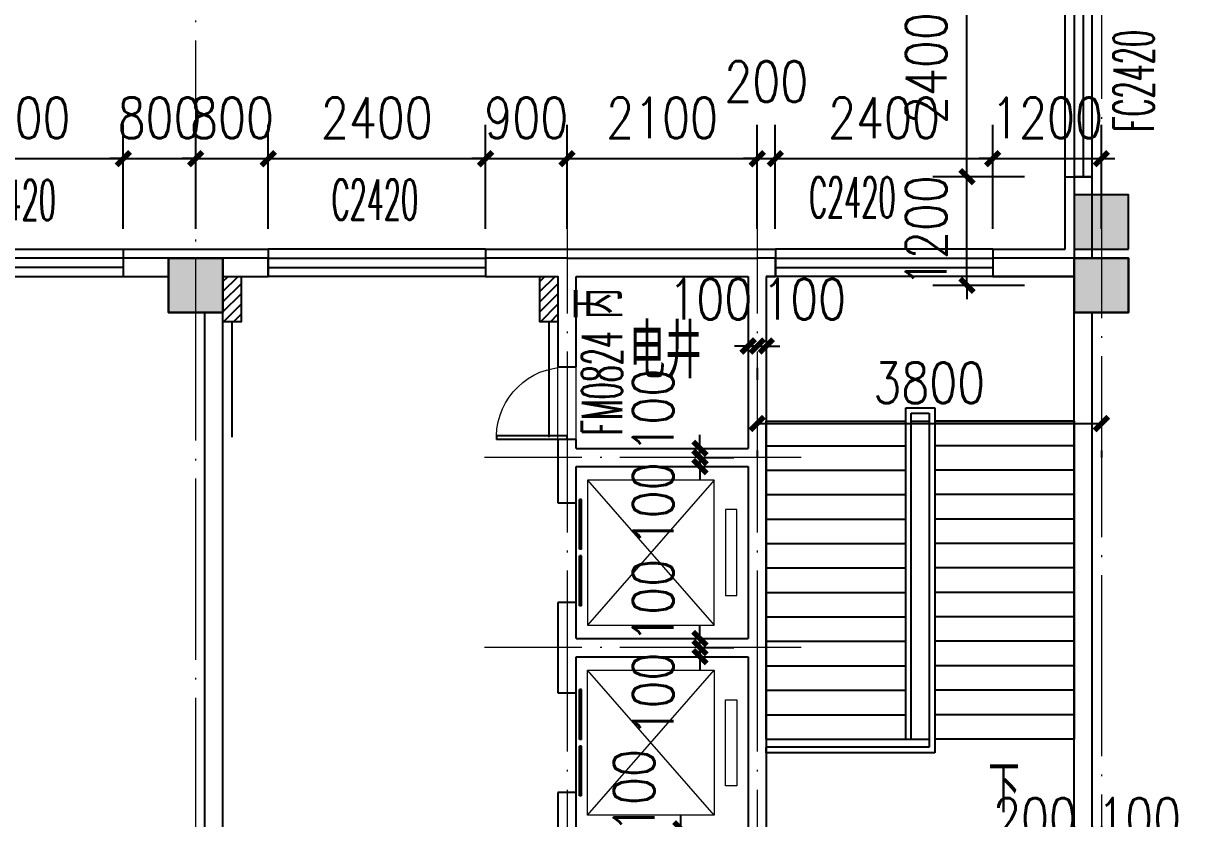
# Model space of a CAD drawing. Extents: x 1417642 to 3570900, y 124798 to 1191112.
# Drawn here: x 1499503 to 1512573, y 153548 to 162324 of the extents above; entities that cross this region are included whole.
import ezdxf

# ---------------------------------------------------------------- set-up
doc = ezdxf.new("R2010")
doc.units = 0
doc.header["$LTSCALE"] = 1000
doc.header["$MEASUREMENT"] = 0
doc.linetypes.add('DOTE', pattern=[2.42, 2, -0.2, 0.02, -0.2])
doc.layers.get('0').update_dxf_attribs({"linetype": 'CONTINUOUS'})
doc.layers.get('Defpoints').update_dxf_attribs({"linetype": 'CONTINUOUS'})
for name, color, linetype in [('colu', 2, 'CONTINUOUS'), ('COLUMN', 9, 'CONTINUOUS'), ('DIM_SYMB', 3, 'CONTINUOUS'), ('DOTE', 1, 'DOTE'), ('PUB_DIM', 3, 'CONTINUOUS'), ('PUB_HATCH', 8, 'CONTINUOUS'), ('PUB_TEXT', 40, 'CONTINUOUS'), ('STAIR', 2, 'CONTINUOUS'), ('SURFACE', 6, 'CONTINUOUS'), ('tiaozheng', 20, 'CONTINUOUS'), ('WALL', 4, 'CONTINUOUS'), ('WINDOW', 2, 'CONTINUOUS'), ('WINDOW_TEXT', 7, 'CONTINUOUS'), ('柱填充', 8, 'CONTINUOUS'), ('柱填充 @ 1', 8, 'CONTINUOUS')]:
    doc.layers.add(name, color=color, linetype=linetype)
doc.styles.add('_TCH_DIM', font='ROMANS', dxfattribs={"width": 0.7, "bigfont": 'Z'})
doc.styles.add('_TCH_WINDOW', font='ROMANS.shx', dxfattribs={"width": 0.7, "height": 400, "bigfont": 'Z.shx'})
doc.styles.add('DIM_FONT', font='SIMPLEX.shx', dxfattribs={"width": 0.8})
doc.styles.add('Z', font='ROMANS', dxfattribs={"width": 0.7, "bigfont": 'Z'})
doc.dimstyles.new('DIMN150', dxfattribs={"dimscale": 1.5, "dimtxt": 300, "dimasz": 100, "dimexe": 250, "dimexo": 300, "dimgap": 150, "dimtad": 1, "dimdec": 0, "dimzin": 0, "dimdsep": 46, "dimtxsty": 'DIM_FONT', "dimblk": 'ARCHTICK', "dimcen": 0.09, "dimdle": 1.5, "dimclrt": 7, "dimazin": 2, "dimtfac": 1, "dimtdec": 0, "dimtix": 1, "dimtmove": 2, "dimatfit": 3, "dimldrblk": 'ARCHTICK', "dimfxl": 1, "dimtolj": 1, "dimtzin": 0, "dimarcsym": 0})

# ---------------------------------------------------------------- blocks, each defined once
blk = doc.blocks.new('5873')
at = {"layer": '柱填充 @ 1', "ltscale": 1000}
for points in [[(1565228, 714085), (1565828, 714085), (1565828, 713485), (1565228, 713485)], [(1575228, 714085), (1575828, 714085), (1575828, 713485), (1575228, 713485)]]:
    blk.add_hatch(color=256, dxfattribs=at).paths.add_polyline_path(points)
at = {"layer": 'colu', "ltscale": 1000}
for points in [[(1565228, 714085), (1565828, 714085), (1565828, 713485), (1565228, 713485)], [(1575228, 714085), (1575828, 714085), (1575828, 713485), (1575228, 713485)]]:
    blk.add_lwpolyline(points, close=True, dxfattribs=at)
blk = doc.blocks.new('i89')
at = {"layer": '柱填充'}
h = blk.add_hatch(color=256, dxfattribs=at)
h.paths.add_polyline_path([(1555333, 501498), (1555333, 502098), (1554733, 502098), (1554733, 501498)])
h.paths.add_polyline_path([(1525733, 501498), (1525733, 502098), (1525133, 502098), (1525133, 501498)])
h.paths.add_polyline_path([(1517733, 501498), (1517733, 502098), (1517133, 502098), (1517133, 501498)])
h.paths.add_polyline_path([(1509733, 501498), (1509733, 502098), (1509133, 502098), (1509133, 501498)])
h.paths.add_polyline_path([(1501733, 501498), (1501733, 502098), (1501133, 502098), (1501133, 501498)])
h.paths.add_polyline_path([(1498133, 501498), (1498133, 502098), (1497533, 502098), (1497533, 501498)])
h.paths.add_polyline_path([(1498133, 529448), (1498133, 530148), (1497433, 530148), (1497433, 529448)])
h.paths.add_polyline_path([(1498133, 537448), (1498133, 538148), (1497433, 538148), (1497433, 537448)])
h.paths.add_polyline_path([(1541783, 545398), (1541783, 546098), (1541083, 546098), (1541083, 545398)])
h.paths.add_polyline_path([(1565333, 559098), (1565333, 559698), (1564733, 559698), (1564733, 559098)])
h.paths.add_polyline_path([(1565383, 549098), (1565383, 549798), (1564683, 549798), (1564683, 549098)])
h.paths.add_polyline_path([(1565333, 545498), (1565333, 546098), (1564733, 546098), (1564733, 545498)])
h.paths.add_polyline_path([(1565383, 538098), (1564683, 538098), (1564683, 537498), (1565383, 537498)])
h.paths.add_polyline_path([(1565333, 529498), (1565333, 530098), (1564733, 530098), (1564733, 529498)])
h.paths.add_polyline_path([(1565333, 519498), (1565333, 520098), (1564733, 520098), (1564733, 519498)])
h.paths.add_polyline_path([(1565333, 511498), (1565333, 512098), (1564733, 512098), (1564733, 511498)])
h.paths.add_polyline_path([(1565333, 501498), (1565333, 502098), (1564733, 502098), (1564733, 501498)])
h.paths.add_polyline_path([(1555333, 559098), (1555333, 559698), (1554733, 559698), (1554733, 559098)])
h.paths.add_polyline_path([(1555333, 549098), (1555333, 549698), (1554733, 549698), (1554733, 549098)])
h.paths.add_polyline_path([(1555333, 545498), (1555333, 546098), (1554733, 546098), (1554733, 545498)])
h.paths.add_polyline_path([(1555333, 537498), (1555333, 538098), (1554733, 538098), (1554733, 537498)])
h.paths.add_polyline_path([(1555433, 529448), (1555433, 530148), (1554733, 530148), (1554733, 529448)])
h.paths.add_polyline_path([(1555433, 519448), (1555433, 520148), (1554733, 520148), (1554733, 519448)])
h.paths.add_polyline_path([(1555433, 511498), (1555433, 512198), (1554733, 512198), (1554733, 511498)])
h.paths.add_polyline_path([(1551733, 557298), (1551733, 557898), (1551133, 557898), (1551133, 557298)])
h.paths.add_polyline_path([(1551783, 549098), (1551783, 549798), (1551083, 549798), (1551083, 549098)])
h.paths.add_polyline_path([(1551733, 545498), (1551733, 546098), (1551133, 546098), (1551133, 545498)])
h.paths.add_polyline_path([(1551733, 537498), (1551733, 538098), (1551133, 538098), (1551133, 537498)])
h.paths.add_polyline_path([(1551733, 529498), (1551733, 530098), (1551133, 530098), (1551133, 529498)])
h.paths.add_polyline_path([(1551733, 519498), (1551733, 520098), (1551133, 520098), (1551133, 519498)])
h.paths.add_polyline_path([(1551783, 511498), (1551783, 512198), (1551083, 512198), (1551083, 511498)])
h.paths.add_polyline_path([(1551733, 501498), (1551733, 502098), (1551133, 502098), (1551133, 501498)])
h.paths.add_polyline_path([(1541733, 559098), (1541733, 559698), (1541133, 559698), (1541133, 559098)])
h.paths.add_polyline_path([(1541733, 557298), (1541733, 557898), (1541133, 557898), (1541133, 557298)])
h.paths.add_polyline_path([(1541783, 549098), (1541783, 549798), (1541083, 549798), (1541083, 549098)])
h.paths.add_polyline_path([(1541733, 537498), (1541733, 538298), (1541133, 538298), (1541133, 537498)])
h.paths.add_polyline_path([(1541733, 519298), (1541733, 520098), (1541133, 520098), (1541133, 519298)])
h.paths.add_polyline_path([(1541833, 511498), (1541833, 512298), (1541033, 512298), (1541033, 511498)])
h.paths.add_polyline_path([(1541733, 501498), (1541733, 502098), (1541133, 502098), (1541133, 501498)])
h.paths.add_polyline_path([(1533733, 559098), (1533733, 559698), (1533133, 559698), (1533133, 559098)])
h.paths.add_polyline_path([(1533783, 549098), (1533783, 549798), (1533083, 549798), (1533083, 549098)])
h.paths.add_polyline_path([(1533733, 545498), (1533733, 546098), (1533133, 546098), (1533133, 545498)])
h.paths.add_polyline_path([(1533733, 537498), (1533733, 538298), (1533133, 538298), (1533133, 537498)])
h.paths.add_polyline_path([(1533733, 519298), (1533733, 520098), (1533133, 520098), (1533133, 519298)])
h.paths.add_polyline_path([(1533833, 511498), (1533833, 512298), (1533033, 512298), (1533033, 511498)])
h.paths.add_polyline_path([(1533733, 501498), (1533733, 502098), (1533133, 502098), (1533133, 501498)])
h.paths.add_polyline_path([(1525733, 559098), (1525733, 559698), (1525133, 559698), (1525133, 559098)])
h.paths.add_polyline_path([(1525783, 549098), (1525783, 549798), (1525083, 549798), (1525083, 549098)])
h.paths.add_polyline_path([(1525733, 545498), (1525733, 546098), (1525133, 546098), (1525133, 545498)])
h.paths.add_polyline_path([(1525733, 537498), (1525733, 538298), (1525133, 538298), (1525133, 537498)])
h.paths.add_polyline_path([(1525733, 519298), (1525733, 520098), (1525133, 520098), (1525133, 519298)])
h.paths.add_polyline_path([(1525833, 511498), (1525833, 512298), (1525033, 512298), (1525033, 511498)])
h.paths.add_polyline_path([(1517733, 559098), (1517733, 559698), (1517133, 559698), (1517133, 559098)])
h.paths.add_polyline_path([(1517783, 549098), (1517783, 549798), (1517083, 549798), (1517083, 549098)])
h.paths.add_polyline_path([(1517733, 545498), (1517733, 546098), (1517133, 546098), (1517133, 545498)])
h.paths.add_polyline_path([(1517733, 537498), (1517733, 538298), (1517133, 538298), (1517133, 537498)])
h.paths.add_polyline_path([(1517733, 519298), (1517733, 520098), (1517133, 520098), (1517133, 519298)])
h.paths.add_polyline_path([(1517833, 511498), (1517833, 512298), (1517033, 512298), (1517033, 511498)])
h.paths.add_polyline_path([(1509733, 559098), (1509733, 559698), (1509133, 559698), (1509133, 559098)])
h.paths.add_polyline_path([(1509783, 549098), (1509783, 549798), (1509083, 549798), (1509083, 549098)])
h.paths.add_polyline_path([(1509733, 545498), (1509733, 546098), (1509133, 546098), (1509133, 545498)])
h.paths.add_polyline_path([(1509733, 537498), (1509733, 538298), (1509133, 538298), (1509133, 537498)])
h.paths.add_polyline_path([(1509733, 519298), (1509733, 520098), (1509133, 520098), (1509133, 519298)])
h.paths.add_polyline_path([(1509833, 511498), (1509833, 512298), (1509033, 512298), (1509033, 511498)])
h.paths.add_polyline_path([(1509733, 480798), (1509733, 481398), (1509133, 481398), (1509133, 480798)])
h.paths.add_polyline_path([(1501733, 559098), (1501733, 559698), (1501133, 559698), (1501133, 559098)])
h.paths.add_polyline_path([(1501733, 549098), (1501733, 549698), (1501133, 549698), (1501133, 549098)])
h.paths.add_polyline_path([(1501733, 545498), (1501733, 546098), (1501133, 546098), (1501133, 545498)])
h.paths.add_polyline_path([(1501733, 537498), (1501733, 538098), (1501133, 538098), (1501133, 537498)])
h.paths.add_polyline_path([(1501733, 529498), (1501733, 530098), (1501133, 530098), (1501133, 529498)])
h.paths.add_polyline_path([(1501733, 519498), (1501733, 520098), (1501133, 520098), (1501133, 519498)])
h.paths.add_polyline_path([(1501833, 511498), (1501833, 512198), (1501133, 512198), (1501133, 511498)])
h.paths.add_polyline_path([(1501733, 480798), (1501733, 481398), (1501133, 481398), (1501133, 480798)])
h.paths.add_polyline_path([(1498133, 559098), (1498133, 559698), (1497533, 559698), (1497533, 559098)])
h.paths.add_polyline_path([(1498183, 549098), (1498183, 549798), (1497483, 549798), (1497483, 549098)])
h.paths.add_polyline_path([(1498133, 545498), (1498133, 546098), (1497533, 546098), (1497533, 545498)])
h.paths.add_polyline_path([(1498133, 519448), (1498133, 520148), (1497433, 520148), (1497433, 519448)])
h.paths.add_polyline_path([(1498133, 511448), (1498133, 512148), (1497433, 512148), (1497433, 511448)])
h.paths.add_polyline_path([(1498133, 480798), (1498133, 481398), (1497533, 481398), (1497533, 480798)])
h.paths.add_polyline_path([(1488133, 559098), (1488133, 559698), (1487533, 559698), (1487533, 559098)])
h.paths.add_polyline_path([(1488233, 549098), (1488233, 549798), (1487533, 549798), (1487533, 549098)])
h.paths.add_polyline_path([(1488133, 545498), (1488133, 546098), (1487533, 546098), (1487533, 545498)])
h.paths.add_polyline_path([(1488133, 537498), (1488133, 538098), (1487533, 538098), (1487533, 537498)])
h.paths.add_polyline_path([(1488133, 529498), (1488133, 530098), (1487533, 530098), (1487533, 529498)])
h.paths.add_polyline_path([(1488133, 519498), (1488133, 520098), (1487533, 520098), (1487533, 519498)])
h.paths.add_polyline_path([(1488133, 511498), (1488133, 512098), (1487533, 512098), (1487533, 511498)])
h.paths.add_polyline_path([(1488133, 501498), (1488133, 502098), (1487533, 502098), (1487533, 501498)])
h.paths.add_polyline_path([(1488133, 480798), (1488133, 481398), (1487533, 481398), (1487533, 480798)])
h.paths.add_polyline_path([(1498133, 484398), (1498133, 485198), (1497433, 485198), (1497433, 484398)])
h.paths.add_polyline_path([(1498134, 496298), (1498134, 497098), (1497433, 497098), (1497433, 496298)])
h.paths.add_polyline_path([(1487533, 497098), (1487533, 496298), (1488233, 496298), (1488233, 497098)])
h.paths.add_polyline_path([(1487533, 485198), (1487533, 484398), (1488233, 484398), (1488233, 485198)])
h.paths.add_polyline_path([(1509733, 496298), (1509733, 497098), (1509033, 497098), (1509033, 496298)])
h.paths.add_polyline_path([(1509733, 484398), (1509733, 485198), (1509033, 485198), (1509033, 484398)])
at = {"layer": 'colu'}
blk.add_lwpolyline([(1488133, 480798), (1488133, 481398), (1487533, 481398), (1487533, 480798)], close=True, dxfattribs=at)
blk = doc.blocks.new('_ArchTick')
at = {"color": 0, "linetype": 'ByBlock', "const_width": 0.4}
blk.add_lwpolyline([(-0.5, -0.5), (0.5, 0.5)], dxfattribs=at)
blk = doc.blocks.new('*D95')
at = {"layer": 'Defpoints', "color": 0}
for p in [(1506342, 153433), (1506342, 153333), (1506760, 153433)]:
    blk.add_point(p, dxfattribs=at)
at = {"layer": 'PUB_DIM', "color": 0, "lineweight": -2}
for p, q in [((1506760, 153433), (1506760, 153583)), ((1506760, 153333), (1506760, 153433)), ((1506760, 153333), (1506760, 153183)), ((1506792, 153433), (1507135, 153433)), ((1506792, 153333), (1507135, 153333))]:
    blk.add_line(p, q, dxfattribs=at)
at = {"layer": 'PUB_DIM', "color": 0, "lineweight": -2, "xscale": 150, "yscale": 150, "zscale": 150}
for p, rotation in [((1506760, 153433), 270), ((1506760, 153333), 90)]:
    blk.add_blockref('_ArchTick', p, dxfattribs=dict(at, rotation=rotation))
at = {"layer": 'PUB_DIM', "color": 7, "insert": (1506243, 153850), "char_height": 450, "attachment_point": 5, "rotation": 90, "style": 'DIM_FONT'}
blk.add_mtext('\\A1;100', dxfattribs=at)
blk = doc.blocks.new('*D97')
at = {"layer": 'Defpoints', "color": 0}
for p in [(1506553, 155533), (1506553, 155433), (1506971, 155533)]:
    blk.add_point(p, dxfattribs=at)
at = {"layer": 'PUB_DIM', "color": 0, "lineweight": -2}
for p, q in [((1506971, 155533), (1506971, 155683)), ((1506971, 155433), (1506971, 155533)), ((1506971, 155433), (1506971, 155283)), ((1507003, 155533), (1507346, 155533)), ((1507003, 155433), (1507346, 155433))]:
    blk.add_line(p, q, dxfattribs=at)
at = {"layer": 'PUB_DIM', "color": 0, "lineweight": -2, "xscale": 150, "yscale": 150, "zscale": 150}
for p, rotation in [((1506971, 155533), 270), ((1506971, 155433), 90)]:
    blk.add_blockref('_ArchTick', p, dxfattribs=dict(at, rotation=rotation))
at = {"layer": 'PUB_DIM', "color": 7, "insert": (1506454, 155950), "char_height": 450, "attachment_point": 5, "rotation": 90, "style": 'DIM_FONT'}
blk.add_mtext('\\A1;100', dxfattribs=at)
blk = doc.blocks.new('*D98')
at = {"layer": 'Defpoints', "color": 0}
for p in [(1506553, 155433), (1506971, 155433), (1506553, 155333)]:
    blk.add_point(p, dxfattribs=at)
at = {"layer": 'PUB_DIM', "color": 0, "lineweight": -2}
for p, q in [((1506971, 155433), (1506971, 155583)), ((1506971, 155333), (1506971, 155433)), ((1507003, 155433), (1507346, 155433)), ((1506971, 155333), (1506971, 155183)), ((1507003, 155333), (1507346, 155333))]:
    blk.add_line(p, q, dxfattribs=at)
at = {"layer": 'PUB_DIM', "color": 0, "lineweight": -2, "xscale": 150, "yscale": 150, "zscale": 150}
for p, rotation in [((1506971, 155433), 270), ((1506971, 155333), 90)]:
    blk.add_blockref('_ArchTick', p, dxfattribs=dict(at, rotation=rotation))
at = {"layer": 'PUB_DIM', "color": 7, "insert": (1506454, 154915), "char_height": 450, "attachment_point": 5, "rotation": 90, "style": 'DIM_FONT'}
blk.add_mtext('\\A1;100', dxfattribs=at)
blk = doc.blocks.new('*D99')
at = {"layer": 'Defpoints', "color": 0}
for p in [(1506553, 157633), (1506971, 157633), (1506553, 157533)]:
    blk.add_point(p, dxfattribs=at)
at = {"layer": 'PUB_DIM', "color": 0, "lineweight": -2}
for p, q in [((1506971, 157633), (1506971, 157783)), ((1506971, 157533), (1506971, 157633)), ((1507003, 157633), (1507346, 157633)), ((1506971, 157533), (1506971, 157383)), ((1507003, 157533), (1507346, 157533))]:
    blk.add_line(p, q, dxfattribs=at)
at = {"layer": 'PUB_DIM', "color": 0, "lineweight": -2, "xscale": 150, "yscale": 150, "zscale": 150}
for p, rotation in [((1506971, 157633), 270), ((1506971, 157533), 90)]:
    blk.add_blockref('_ArchTick', p, dxfattribs=dict(at, rotation=rotation))
at = {"layer": 'PUB_DIM', "color": 7, "insert": (1506454, 158050), "char_height": 450, "attachment_point": 5, "rotation": 90, "style": 'DIM_FONT'}
blk.add_mtext('\\A1;100', dxfattribs=at)
blk = doc.blocks.new('*D100')
at = {"layer": 'Defpoints', "color": 0}
for p in [(1506553, 157533), (1506971, 157533), (1506553, 157433)]:
    blk.add_point(p, dxfattribs=at)
at = {"layer": 'PUB_DIM', "color": 0, "lineweight": -2}
for p, q in [((1506971, 157533), (1506971, 157683)), ((1506971, 157433), (1506971, 157533)), ((1507003, 157533), (1507346, 157533)), ((1506971, 157433), (1506971, 157283)), ((1507003, 157433), (1507346, 157433))]:
    blk.add_line(p, q, dxfattribs=at)
at = {"layer": 'PUB_DIM', "color": 0, "lineweight": -2, "xscale": 150, "yscale": 150, "zscale": 150}
for p, rotation in [((1506971, 157533), 270), ((1506971, 157433), 90)]:
    blk.add_blockref('_ArchTick', p, dxfattribs=dict(at, rotation=rotation))
at = {"layer": 'PUB_DIM', "color": 7, "insert": (1506454, 157015), "char_height": 450, "attachment_point": 5, "rotation": 90, "style": 'DIM_FONT'}
blk.add_mtext('\\A1;100', dxfattribs=at)
blk = doc.blocks.new('*D101')
at = {"layer": 'Defpoints', "color": 0}
for p in [(1507503, 158974), (1507603, 158974), (1507603, 158764)]:
    blk.add_point(p, dxfattribs=at)
at = {"layer": 'PUB_DIM', "color": 0, "lineweight": -2}
for p, q in [((1507503, 158764), (1507353, 158764)), ((1507503, 158764), (1507603, 158764)), ((1507603, 158764), (1507753, 158764)), ((1507503, 158524), (1507503, 158389)), ((1507603, 158524), (1507603, 158389))]:
    blk.add_line(p, q, dxfattribs=at)
at = {"layer": 'PUB_DIM', "color": 0, "lineweight": -2, "xscale": 150, "yscale": 150, "zscale": 150}
blk.add_blockref('_ArchTick', (1507503, 158764), dxfattribs=at)
at = {"layer": 'PUB_DIM', "color": 0, "lineweight": -2, "xscale": 150, "yscale": 150, "zscale": 150, "rotation": 180}
blk.add_blockref('_ArchTick', (1507603, 158764), dxfattribs=at)
at = {"layer": 'PUB_DIM', "color": 7, "insert": (1507085, 159281), "char_height": 450, "attachment_point": 5, "style": 'DIM_FONT'}
blk.add_mtext('\\A1;100', dxfattribs=at)
blk = doc.blocks.new('*D102')
at = {"layer": 'Defpoints', "color": 0}
for p in [(1507603, 158974), (1507703, 158974), (1507703, 158764)]:
    blk.add_point(p, dxfattribs=at)
at = {"layer": 'PUB_DIM', "color": 0, "lineweight": -2}
for p, q in [((1507603, 158764), (1507453, 158764)), ((1507603, 158764), (1507703, 158764)), ((1507703, 158764), (1507853, 158764)), ((1507603, 158524), (1507603, 158389)), ((1507703, 158524), (1507703, 158389))]:
    blk.add_line(p, q, dxfattribs=at)
at = {"layer": 'PUB_DIM', "color": 0, "lineweight": -2, "xscale": 150, "yscale": 150, "zscale": 150}
blk.add_blockref('_ArchTick', (1507603, 158764), dxfattribs=at)
at = {"layer": 'PUB_DIM', "color": 0, "lineweight": -2, "xscale": 150, "yscale": 150, "zscale": 150, "rotation": 180}
blk.add_blockref('_ArchTick', (1507703, 158764), dxfattribs=at)
at = {"layer": 'PUB_DIM', "color": 7, "insert": (1508121, 159281), "char_height": 450, "attachment_point": 5, "style": 'DIM_FONT'}
blk.add_mtext('\\A1;100', dxfattribs=at)
blk = doc.blocks.new('*D109')
at = {"layer": 'Defpoints', "color": 0}
for p in [(1511303, 153011), (1511403, 153030), (1511403, 153011)]:
    blk.add_point(p, dxfattribs=at)
at = {"layer": 'PUB_DIM', "color": 0, "lineweight": -2}
for p, q in [((1511303, 153461), (1511303, 153405)), ((1511403, 153461), (1511403, 153405)), ((1511303, 153030), (1511153, 153030)), ((1511303, 153030), (1511403, 153030)), ((1511403, 153030), (1511553, 153030))]:
    blk.add_line(p, q, dxfattribs=at)
at = {"layer": 'PUB_DIM', "color": 0, "lineweight": -2, "xscale": 150, "yscale": 150, "zscale": 150}
blk.add_blockref('_ArchTick', (1511303, 153030), dxfattribs=at)
at = {"layer": 'PUB_DIM', "color": 0, "lineweight": -2, "xscale": 150, "yscale": 150, "zscale": 150, "rotation": 180}
blk.add_blockref('_ArchTick', (1511403, 153030), dxfattribs=at)
at = {"layer": 'PUB_DIM', "color": 7, "insert": (1511821, 153547), "char_height": 450, "attachment_point": 5, "style": 'DIM_FONT'}
blk.add_mtext('\\A1;100', dxfattribs=at)
blk = doc.blocks.new('*D110')
at = {"layer": 'Defpoints', "color": 0}
for p in [(1511103, 153011), (1511303, 153030), (1511303, 153011)]:
    blk.add_point(p, dxfattribs=at)
at = {"layer": 'PUB_DIM', "color": 0, "lineweight": -2}
for p, q in [((1511103, 153461), (1511103, 153405)), ((1511303, 153461), (1511303, 153405)), ((1511103, 153030), (1510953, 153030)), ((1511103, 153030), (1511303, 153030)), ((1511303, 153030), (1511453, 153030))]:
    blk.add_line(p, q, dxfattribs=at)
at = {"layer": 'PUB_DIM', "color": 0, "lineweight": -2, "xscale": 150, "yscale": 150, "zscale": 150}
blk.add_blockref('_ArchTick', (1511103, 153030), dxfattribs=at)
at = {"layer": 'PUB_DIM', "color": 0, "lineweight": -2, "xscale": 150, "yscale": 150, "zscale": 150, "rotation": 180}
blk.add_blockref('_ArchTick', (1511303, 153030), dxfattribs=at)
at = {"layer": 'PUB_DIM', "color": 7, "insert": (1510670, 153547), "char_height": 450, "attachment_point": 5, "style": 'DIM_FONT'}
blk.add_mtext('\\A1;200', dxfattribs=at)
blk = doc.blocks.new('*D372')
at = {"layer": 'Defpoints', "color": 0}
for p in [(1507603, 158060), (1511403, 158060), (1511403, 157908)]:
    blk.add_point(p, dxfattribs=at)
at = {"layer": 'PUB_DIM', "color": 0, "lineweight": -2}
for p, q in [((1507601, 157908), (1511405, 157908)), ((1507603, 157610), (1507603, 157533)), ((1511403, 157610), (1511403, 157533))]:
    blk.add_line(p, q, dxfattribs=at)
at = {"layer": 'PUB_DIM', "color": 0, "lineweight": -2, "xscale": 150, "yscale": 150, "zscale": 150, "rotation": 180}
blk.add_blockref('_ArchTick', (1507603, 157908), dxfattribs=at)
at = {"layer": 'PUB_DIM', "color": 0, "lineweight": -2, "xscale": 150, "yscale": 150, "zscale": 150}
blk.add_blockref('_ArchTick', (1511403, 157908), dxfattribs=at)
at = {"layer": 'PUB_DIM', "color": 7, "insert": (1509503, 158358), "char_height": 450, "attachment_point": 5, "style": 'DIM_FONT'}
blk.add_mtext('\\A1;3800', dxfattribs=at)
blk = doc.blocks.new('*D507')
at = {"layer": 'Defpoints', "color": 0}
for p in [(1509919, 160633), (1511003, 160633), (1511003, 159433)]:
    blk.add_point(p, dxfattribs=at)
at = {"layer": 'PUB_DIM', "color": 0, "lineweight": -2}
for p, q in [((1509919, 160633), (1509919, 160783)), ((1510553, 160633), (1509544, 160633)), ((1509919, 159433), (1509919, 160633)), ((1510553, 159433), (1509544, 159433)), ((1509919, 159433), (1509919, 159283))]:
    blk.add_line(p, q, dxfattribs=at)
at = {"layer": 'PUB_DIM', "color": 0, "lineweight": -2, "xscale": 150, "yscale": 150, "zscale": 150}
for p, rotation in [((1509919, 160633), 270), ((1509919, 159433), 90)]:
    blk.add_blockref('_ArchTick', p, dxfattribs=dict(at, rotation=rotation))
at = {"layer": 'PUB_DIM', "color": 7, "insert": (1509469, 160033), "char_height": 450, "attachment_point": 5, "rotation": 90, "style": 'DIM_FONT'}
blk.add_mtext('\\A1;1200', dxfattribs=at)
blk = doc.blocks.new('*D508')
at = {"layer": 'Defpoints', "color": 0}
for p in [(1509919, 163033), (1511003, 163033), (1511003, 160633)]:
    blk.add_point(p, dxfattribs=at)
at = {"layer": 'PUB_DIM', "color": 0, "lineweight": -2}
for p, q in [((1510553, 163033), (1509544, 163033)), ((1509919, 160630), (1509919, 163035)), ((1510553, 160633), (1509544, 160633))]:
    blk.add_line(p, q, dxfattribs=at)
at = {"layer": 'PUB_DIM', "color": 0, "lineweight": -2, "xscale": 150, "yscale": 150, "zscale": 150}
for p, rotation in [((1509919, 163033), 90), ((1509919, 160633), 270)]:
    blk.add_blockref('_ArchTick', p, dxfattribs=dict(at, rotation=rotation))
at = {"layer": 'PUB_DIM', "color": 7, "insert": (1509469, 161833), "char_height": 450, "attachment_point": 5, "rotation": 90, "style": 'DIM_FONT'}
blk.add_mtext('\\A1;2400', dxfattribs=at)
blk = doc.blocks.new('*D520')
at = {"layer": 'Defpoints', "color": 0}
for p in [(1511403, 160833), (1510203, 159607), (1511403, 159607)]:
    blk.add_point(p, dxfattribs=at)
at = {"layer": 'PUB_DIM', "color": 0, "lineweight": -2}
for p, q in [((1510203, 160057), (1510203, 161208)), ((1511403, 160057), (1511403, 161208)), ((1510203, 160833), (1510053, 160833)), ((1510203, 160833), (1511403, 160833)), ((1511403, 160833), (1511553, 160833))]:
    blk.add_line(p, q, dxfattribs=at)
at = {"layer": 'PUB_DIM', "color": 0, "lineweight": -2, "xscale": 150, "yscale": 150, "zscale": 150}
blk.add_blockref('_ArchTick', (1510203, 160833), dxfattribs=at)
at = {"layer": 'PUB_DIM', "color": 0, "lineweight": -2, "xscale": 150, "yscale": 150, "zscale": 150, "rotation": 180}
blk.add_blockref('_ArchTick', (1511403, 160833), dxfattribs=at)
at = {"layer": 'PUB_DIM', "color": 7, "insert": (1510803, 161283), "char_height": 450, "attachment_point": 5, "style": 'DIM_FONT'}
blk.add_mtext('\\A1;1200', dxfattribs=at)
blk = doc.blocks.new('*D521')
at = {"layer": 'Defpoints', "color": 0}
for p in [(1510203, 160833), (1507803, 159607), (1510203, 159607)]:
    blk.add_point(p, dxfattribs=at)
at = {"layer": 'PUB_DIM', "color": 0, "lineweight": -2}
for p, q in [((1507803, 160057), (1507803, 161208)), ((1510203, 160057), (1510203, 161208)), ((1507801, 160833), (1510205, 160833))]:
    blk.add_line(p, q, dxfattribs=at)
at = {"layer": 'PUB_DIM', "color": 0, "lineweight": -2, "xscale": 150, "yscale": 150, "zscale": 150, "rotation": 180}
blk.add_blockref('_ArchTick', (1507803, 160833), dxfattribs=at)
at = {"layer": 'PUB_DIM', "color": 0, "lineweight": -2, "xscale": 150, "yscale": 150, "zscale": 150}
blk.add_blockref('_ArchTick', (1510203, 160833), dxfattribs=at)
at = {"layer": 'PUB_DIM', "color": 7, "insert": (1509003, 161283), "char_height": 450, "attachment_point": 5, "style": 'DIM_FONT'}
blk.add_mtext('\\A1;2400', dxfattribs=at)
blk = doc.blocks.new('*D522')
at = {"layer": 'Defpoints', "color": 0}
for p in [(1507803, 160833), (1507603, 159607), (1507803, 159607)]:
    blk.add_point(p, dxfattribs=at)
at = {"layer": 'PUB_DIM', "color": 0, "lineweight": -2}
for p, q in [((1507603, 160057), (1507603, 161208)), ((1507803, 160057), (1507803, 161208)), ((1507603, 160833), (1507453, 160833)), ((1507603, 160833), (1507803, 160833)), ((1507803, 160833), (1507953, 160833))]:
    blk.add_line(p, q, dxfattribs=at)
at = {"layer": 'PUB_DIM', "color": 0, "lineweight": -2, "xscale": 150, "yscale": 150, "zscale": 150}
blk.add_blockref('_ArchTick', (1507603, 160833), dxfattribs=at)
at = {"layer": 'PUB_DIM', "color": 0, "lineweight": -2, "xscale": 150, "yscale": 150, "zscale": 150, "rotation": 180}
blk.add_blockref('_ArchTick', (1507803, 160833), dxfattribs=at)
at = {"layer": 'PUB_DIM', "color": 7, "insert": (1507703, 161684), "char_height": 450, "attachment_point": 5, "style": 'DIM_FONT'}
blk.add_mtext('\\A1;200', dxfattribs=at)
blk = doc.blocks.new('*D523')
at = {"layer": 'Defpoints', "color": 0}
for p in [(1507603, 160833), (1505503, 159607), (1507603, 159607)]:
    blk.add_point(p, dxfattribs=at)
at = {"layer": 'PUB_DIM', "color": 0, "lineweight": -2}
for p, q in [((1505503, 160057), (1505503, 161208)), ((1507603, 160057), (1507603, 161208)), ((1505501, 160833), (1507605, 160833))]:
    blk.add_line(p, q, dxfattribs=at)
at = {"layer": 'PUB_DIM', "color": 0, "lineweight": -2, "xscale": 150, "yscale": 150, "zscale": 150, "rotation": 180}
blk.add_blockref('_ArchTick', (1505503, 160833), dxfattribs=at)
at = {"layer": 'PUB_DIM', "color": 0, "lineweight": -2, "xscale": 150, "yscale": 150, "zscale": 150}
blk.add_blockref('_ArchTick', (1507603, 160833), dxfattribs=at)
at = {"layer": 'PUB_DIM', "color": 7, "insert": (1506553, 161283), "char_height": 450, "attachment_point": 5, "style": 'DIM_FONT'}
blk.add_mtext('\\A1;2100', dxfattribs=at)
blk = doc.blocks.new('*D524')
at = {"layer": 'Defpoints', "color": 0}
for p in [(1505503, 160833), (1504603, 159607), (1505503, 159607)]:
    blk.add_point(p, dxfattribs=at)
at = {"layer": 'PUB_DIM', "color": 0, "lineweight": -2}
for p, q in [((1504603, 160057), (1504603, 161208)), ((1505503, 160057), (1505503, 161208)), ((1504603, 160833), (1504453, 160833)), ((1504603, 160833), (1505503, 160833)), ((1505503, 160833), (1505653, 160833))]:
    blk.add_line(p, q, dxfattribs=at)
at = {"layer": 'PUB_DIM', "color": 0, "lineweight": -2, "xscale": 150, "yscale": 150, "zscale": 150}
blk.add_blockref('_ArchTick', (1504603, 160833), dxfattribs=at)
at = {"layer": 'PUB_DIM', "color": 0, "lineweight": -2, "xscale": 150, "yscale": 150, "zscale": 150, "rotation": 180}
blk.add_blockref('_ArchTick', (1505503, 160833), dxfattribs=at)
at = {"layer": 'PUB_DIM', "color": 7, "insert": (1505053, 161283), "char_height": 450, "attachment_point": 5, "style": 'DIM_FONT'}
blk.add_mtext('\\A1;900', dxfattribs=at)
blk = doc.blocks.new('*D525')
at = {"layer": 'Defpoints', "color": 0}
for p in [(1504603, 160833), (1502203, 159607), (1504603, 159607)]:
    blk.add_point(p, dxfattribs=at)
at = {"layer": 'PUB_DIM', "color": 0, "lineweight": -2}
for p, q in [((1502203, 160057), (1502203, 161208)), ((1504603, 160057), (1504603, 161208)), ((1502201, 160833), (1504605, 160833))]:
    blk.add_line(p, q, dxfattribs=at)
at = {"layer": 'PUB_DIM', "color": 0, "lineweight": -2, "xscale": 150, "yscale": 150, "zscale": 150, "rotation": 180}
blk.add_blockref('_ArchTick', (1502203, 160833), dxfattribs=at)
at = {"layer": 'PUB_DIM', "color": 0, "lineweight": -2, "xscale": 150, "yscale": 150, "zscale": 150}
blk.add_blockref('_ArchTick', (1504603, 160833), dxfattribs=at)
at = {"layer": 'PUB_DIM', "color": 7, "insert": (1503403, 161283), "char_height": 450, "attachment_point": 5, "style": 'DIM_FONT'}
blk.add_mtext('\\A1;2400', dxfattribs=at)
blk = doc.blocks.new('*D526')
at = {"layer": 'Defpoints', "color": 0}
for p in [(1502203, 160833), (1501403, 159607), (1502203, 159607)]:
    blk.add_point(p, dxfattribs=at)
at = {"layer": 'PUB_DIM', "color": 0, "lineweight": -2}
for p, q in [((1501403, 160057), (1501403, 161208)), ((1502203, 160057), (1502203, 161208)), ((1501403, 160833), (1501253, 160833)), ((1501403, 160833), (1502203, 160833)), ((1502203, 160833), (1502353, 160833))]:
    blk.add_line(p, q, dxfattribs=at)
at = {"layer": 'PUB_DIM', "color": 0, "lineweight": -2, "xscale": 150, "yscale": 150, "zscale": 150}
blk.add_blockref('_ArchTick', (1501403, 160833), dxfattribs=at)
at = {"layer": 'PUB_DIM', "color": 0, "lineweight": -2, "xscale": 150, "yscale": 150, "zscale": 150, "rotation": 180}
blk.add_blockref('_ArchTick', (1502203, 160833), dxfattribs=at)
at = {"layer": 'PUB_DIM', "color": 7, "insert": (1501803, 161283), "char_height": 450, "attachment_point": 5, "style": 'DIM_FONT'}
blk.add_mtext('\\A1;800', dxfattribs=at)
blk = doc.blocks.new('*D527')
at = {"layer": 'Defpoints', "color": 0}
for p in [(1501403, 160833), (1500603, 159607), (1501403, 159607)]:
    blk.add_point(p, dxfattribs=at)
at = {"layer": 'PUB_DIM', "color": 0, "lineweight": -2}
for p, q in [((1500603, 160057), (1500603, 161208)), ((1501403, 160057), (1501403, 161208)), ((1500603, 160833), (1500453, 160833)), ((1500603, 160833), (1501403, 160833)), ((1501403, 160833), (1501553, 160833))]:
    blk.add_line(p, q, dxfattribs=at)
at = {"layer": 'PUB_DIM', "color": 0, "lineweight": -2, "xscale": 150, "yscale": 150, "zscale": 150}
blk.add_blockref('_ArchTick', (1500603, 160833), dxfattribs=at)
at = {"layer": 'PUB_DIM', "color": 0, "lineweight": -2, "xscale": 150, "yscale": 150, "zscale": 150, "rotation": 180}
blk.add_blockref('_ArchTick', (1501403, 160833), dxfattribs=at)
at = {"layer": 'PUB_DIM', "color": 7, "insert": (1501003, 161283), "char_height": 450, "attachment_point": 5, "style": 'DIM_FONT'}
blk.add_mtext('\\A1;800', dxfattribs=at)
blk = doc.blocks.new('*D528')
at = {"layer": 'Defpoints', "color": 0}
for p in [(1500603, 160833), (1498203, 159607), (1500603, 159607)]:
    blk.add_point(p, dxfattribs=at)
at = {"layer": 'PUB_DIM', "color": 0, "lineweight": -2}
for p, q in [((1498203, 160057), (1498203, 161208)), ((1500603, 160057), (1500603, 161208)), ((1498201, 160833), (1500605, 160833))]:
    blk.add_line(p, q, dxfattribs=at)
at = {"layer": 'PUB_DIM', "color": 0, "lineweight": -2, "xscale": 150, "yscale": 150, "zscale": 150, "rotation": 180}
blk.add_blockref('_ArchTick', (1498203, 160833), dxfattribs=at)
at = {"layer": 'PUB_DIM', "color": 0, "lineweight": -2, "xscale": 150, "yscale": 150, "zscale": 150}
blk.add_blockref('_ArchTick', (1500603, 160833), dxfattribs=at)
at = {"layer": 'PUB_DIM', "color": 7, "insert": (1499403, 161283), "char_height": 450, "attachment_point": 5, "style": 'DIM_FONT'}
blk.add_mtext('\\A1;2400', dxfattribs=at)
blk = doc.blocks.new('_FZH')
blk.add_lwpolyline([(-0.5, -0.5), (0.5, -0.5), (0.5, 0.5), (-0.5, 0.5)], close=True)
at = {"layer": 'PUB_HATCH'}
blk.add_solid([(-0.5, -0.5), (0.5, -0.5), (-0.5, 0.5), (0.5, 0.5)], dxfattribs=at)
blk = doc.blocks.new('$TCHSYS$WIN2D')
for p, q in [((-0.5, 0.5), (0.5, 0.5)), ((-0.5, 0.5), (-0.5, -0.5)), ((0.5, 0.5), (0.5, -0.5)), ((0.5, 0.1667), (-0.5, 0.1667)), ((0.5, -0.1667), (-0.5, -0.1667)), ((-0.5, -0.5), (0.5, -0.5))]:
    blk.add_line(p, q)
blk = doc.blocks.new('$DorLib2D$00000001')
for p, q in [((0.45, 0.975), (0.5, 0.975)), ((0.45, 0), (0.45, 0.975)), ((0.5, 0), (0.5, 0.975)), ((0.5, 0), (0.45, 0))]:
    blk.add_line(p, q)
at = {"lineweight": 13}
blk.add_arc((0.475, 0), 0.975, 91.4693, 180, dxfattribs=at)
blk = doc.blocks.new('$DORLIB2D$00000127')
at = {"color": 0}
for points in [[(-0.533, 0.795), (-0.533, 0.69)], [(-0.033, 0.795), (-0.533, 0.795)], [(-0.033, 0.795), (-0.033, 0.69)], [(0.533, 0.795), (0.033, 0.795)], [(0.033, 0.795), (0.033, 0.69)], [(0.533, 0.795), (0.533, 0.69)], [(-0.033, 0.69), (-0.533, 0.69)], [(0.533, 0.69), (0.033, 0.69)], [(0.5, 0.5), (-0.5, 0.5)]]:
    blk.add_lwpolyline(points, dxfattribs=at)

msp = doc.modelspace()

# ---------------------------------------------------------------- hatches: boundary and pattern name
at = {"layer": 'STAIR'}
h = msp.add_hatch(dxfattribs=at)
h.set_pattern_fill('ANSI31', color=256, scale=50)
h.set_pattern_definition([(45, (-21367.47, -330303.39), (-56.1266008, 56.1266008), [])])
h.paths.add_polyline_path([(1501703.1, 159032.7), (1501903.1, 159032.7), (1501903.1, 159532.7), (1501703.1, 159532.7)])
h = msp.add_hatch(dxfattribs=at)
h.set_pattern_fill('ANSI31', color=256, scale=50)
h.set_pattern_definition([(45, (-17867.47, -330303.39), (-56.1266008, 56.1266008), [])])
h.paths.add_polyline_path([(1505203.1, 159032.7), (1505403.1, 159032.7), (1505403.1, 159532.7), (1505203.1, 159532.7)])

# ---------------------------------------------------------------- linework, layer by layer
at = {"layer": 'DIM_SYMB'}
msp.add_lwpolyline([(1510303.1, 154287.7, 0, 0, 0), (1510303.1, 158732.7, 0, 0, 0), (1508503.1, 158732.7, 0, 0, 0), (1508503.1, 155007.7, 120, 0, 0), (1508503.1, 154557.7, 0, 0, 0)], format="xyseb", dxfattribs=at)
at = {"layer": 'DOTE', "lineweight": 0}
msp.add_line((1501403.1, 131099.3), (1501403.1, 242558.6), dxfattribs=at)
msp.add_lwpolyline([(1511403.1, 216732.7), (1511403.1, 132632.2)], dxfattribs=at)
at = {"layer": 'DOTE', "lineweight": 0, "elevation": 0}
for points in [[(1505503.1, 161124.4), (1505503.1, 149207.7)], [(1507603.1, 161124.4), (1507603.1, 149207.7)], [(1508087.3, 157532.7), (1504591.8, 157532.7)], [(1508087.3, 155432.7), (1504591.8, 155432.7)]]:
    msp.add_lwpolyline(points, dxfattribs=at)
at = {"layer": 'STAIR'}
for p, q in [((1511103.1, 159532.7), (1507703.1, 159532.7)), ((1507703.1, 159532.7), (1507703.1, 157932.7)), ((1511103.1, 157932.7), (1511103.1, 159532.7)), ((1501803.1, 159032.7), (1501803.1, 157755.8)), ((1505303.1, 159032.7), (1505303.1, 157755.8)), ((1509243.1, 154422.7), (1509243.1, 158082.7)), ((1509243.1, 158082.7), (1509563.1, 158082.7)), ((1509303.1, 154422.7), (1509303.1, 158022.7)), ((1509303.1, 158022.7), (1509503.1, 158022.7)), ((1509503.1, 158022.7), (1509503.1, 154332.7)), ((1509563.1, 158082.7), (1509563.1, 154272.7)), ((1507703.1, 154422.7), (1507703.1, 157932.7)), ((1507703.1, 157932.7), (1509243.1, 157932.7)), ((1507703.1, 157932.7), (1509243.1, 157932.7)), ((1509303.1, 154422.7), (1509303.1, 157932.7)), ((1509303.1, 157932.7), (1509503.1, 157932.7)), ((1509503.1, 157932.7), (1509503.1, 154422.7)), ((1511103.1, 157932.7), (1509563.1, 157932.7)), ((1509563.1, 157932.7), (1511103.1, 157932.7)), ((1511103.1, 157932.7), (1511103.1, 154422.7)), ((1507703.1, 157662.7), (1509243.1, 157662.7)), ((1511103.1, 157662.7), (1509563.1, 157662.7)), ((1507703.1, 157392.7), (1509243.1, 157392.7)), ((1511103.1, 157392.7), (1509563.1, 157392.7)), ((1507703.1, 157122.7), (1509243.1, 157122.7)), ((1511103.1, 157122.7), (1509563.1, 157122.7)), ((1507703.1, 156852.7), (1509243.1, 156852.7)), ((1511103.1, 156852.7), (1509563.1, 156852.7)), ((1507703.1, 156582.7), (1509243.1, 156582.7)), ((1511103.1, 156582.7), (1509563.1, 156582.7)), ((1507703.1, 156312.7), (1509243.1, 156312.7)), ((1511103.1, 156312.7), (1509563.1, 156312.7)), ((1507703.1, 156042.7), (1509243.1, 156042.7)), ((1511103.1, 156042.7), (1509563.1, 156042.7)), ((1507703.1, 155772.7), (1509243.1, 155772.7)), ((1511103.1, 155772.7), (1509563.1, 155772.7)), ((1507703.1, 155502.7), (1509243.1, 155502.7)), ((1511103.1, 155502.7), (1509563.1, 155502.7)), ((1507703.1, 155232.7), (1509243.1, 155232.7)), ((1511103.1, 155232.7), (1509563.1, 155232.7)), ((1507703.1, 154962.7), (1509243.1, 154962.7)), ((1511103.1, 154962.7), (1509563.1, 154962.7)), ((1507703.1, 154692.7), (1509243.1, 154692.7)), ((1511103.1, 154692.7), (1509563.1, 154692.7)), ((1507703.1, 154422.7), (1509243.1, 154422.7)), ((1509243.1, 154422.7), (1509303.1, 154422.7)), ((1509243.1, 154422.7), (1509303.1, 154422.7)), ((1509303.1, 154422.7), (1509503.1, 154422.7)), ((1511103.1, 154422.7), (1509563.1, 154422.7)), ((1509503.1, 154332.7), (1507703.1, 154332.7)), ((1507703.1, 154272.7), (1507703.1, 154332.7)), ((1509563.1, 154272.7), (1507703.1, 154272.7))]:
    msp.add_line(p, q, dxfattribs=at)
at = {"layer": 'STAIR', "lineweight": 0}
for p, q in [((1507128.1, 157282.7), (1505728.1, 157282.7)), ((1505728.1, 157282.7), (1505728.1, 155682.7)), ((1507128.1, 157282.7), (1505728.1, 155682.7)), ((1505728.1, 157282.7), (1507128.1, 155682.7)), ((1507128.1, 155682.7), (1507128.1, 157282.7)), ((1507378.1, 156957.7), (1507253.1, 156957.7)), ((1507253.1, 156957.7), (1507253.1, 156007.7)), ((1507378.1, 156007.7), (1507378.1, 156957.7)), ((1507253.1, 156007.7), (1507378.1, 156007.7)), ((1505728.1, 155682.7), (1507128.1, 155682.7)), ((1505728.1, 153582.7), (1505728.1, 155182.7)), ((1505728.1, 155182.7), (1507128.1, 155182.7)), ((1507128.1, 153582.7), (1505728.1, 155182.7)), ((1505728.1, 153582.7), (1507128.1, 155182.7)), ((1507128.1, 155182.7), (1507128.1, 153582.7)), ((1507253.1, 153907.7), (1507253.1, 154857.7)), ((1507253.1, 154857.7), (1507378.1, 154857.7)), ((1507378.1, 154857.7), (1507378.1, 153907.7)), ((1507378.1, 153907.7), (1507253.1, 153907.7)), ((1507128.1, 153582.7), (1505728.1, 153582.7))]:
    msp.add_line(p, q, dxfattribs=at)
at = {"layer": 'STAIR'}
for points in [[(1501703.1, 159532.7), (1501903.1, 159532.7), (1501903.1, 159032.7), (1501703.1, 159032.7), (1501703.1, 159532.7)], [(1505203.1, 159532.7), (1505403.1, 159532.7), (1505403.1, 159032.7), (1505203.1, 159032.7), (1505203.1, 159532.7)]]:
    msp.add_lwpolyline(points, dxfattribs=at)
at = {"layer": 'SURFACE'}
for p, q in [((1511003.1, 160632.7), (1511103.1, 160632.7)), ((1511003.1, 159832.7), (1511003.1, 160632.7)), ((1500603.1, 159832.7), (1500603.1, 159732.7)), ((1500603.1, 159832.7), (1501403.1, 159832.7)), ((1501403.1, 159832.7), (1502203.1, 159832.7)), ((1502203.1, 159832.7), (1502203.1, 159732.7)), ((1504603.1, 159832.7), (1504603.1, 159732.7)), ((1504603.1, 159832.7), (1505503.1, 159832.7)), ((1505503.1, 159832.7), (1507603.1, 159832.7)), ((1507603.1, 159832.7), (1507803.1, 159832.7)), ((1507803.1, 159832.7), (1507803.1, 159732.7)), ((1510203.1, 159832.7), (1510203.1, 159732.7)), ((1510203.1, 159832.7), (1511003.1, 159832.7))]:
    msp.add_line(p, q, dxfattribs=at)
at = {"layer": 'WALL'}
for p, q in [((1511303.1, 160632.7), (1511103.1, 160632.7)), ((1511103.1, 160632.7), (1511103.1, 159732.7)), ((1511303.1, 159732.7), (1511303.1, 160632.7)), ((1501103.1, 159732.7), (1500603.1, 159732.7)), ((1500603.1, 159732.7), (1500603.1, 159532.7)), ((1502203.1, 159732.7), (1501703.1, 159732.7)), ((1502203.1, 159532.7), (1502203.1, 159732.7)), ((1505503.1, 159732.7), (1504603.1, 159732.7)), ((1504603.1, 159732.7), (1504603.1, 159532.7)), ((1505503.1, 159732.7), (1507603.1, 159732.7)), ((1507803.1, 159732.7), (1507603.1, 159732.7)), ((1507803.1, 159532.7), (1507803.1, 159732.7)), ((1511103.1, 159732.7), (1510203.1, 159732.7)), ((1510203.1, 159732.7), (1510203.1, 159532.7)), ((1500603.1, 159532.7), (1501103.1, 159532.7)), ((1501703.1, 159532.7), (1502203.1, 159532.7)), ((1504603.1, 159532.7), (1505403.1, 159532.7)), ((1505403.1, 159532.7), (1505403.1, 158532.7)), ((1505603.1, 158532.7), (1505603.1, 159532.7)), ((1505603.1, 159532.7), (1507503.1, 159532.7)), ((1507503.1, 159532.7), (1507503.1, 157632.7)), ((1507703.1, 159532.7), (1507703.1, 157532.7)), ((1507703.1, 159532.7), (1507803.1, 159532.7)), ((1510203.1, 159532.7), (1511103.1, 159532.7)), ((1501503.1, 151732.7), (1501503.1, 159132.7)), ((1501703.1, 151732.7), (1501703.1, 159132.7)), ((1511103.1, 151432.7), (1511103.1, 159132.7)), ((1511303.1, 151432.7), (1511303.1, 159132.7)), ((1505403.1, 158532.7), (1505603.1, 158532.7)), ((1505603.1, 157732.7), (1505403.1, 157732.7)), ((1505403.1, 157732.7), (1505403.1, 157532.7)), ((1505603.1, 157632.7), (1505603.1, 157732.7)), ((1505603.1, 157632.7), (1507503.1, 157632.7)), ((1505403.1, 157532.7), (1505403.1, 157032.7)), ((1507703.1, 157532.7), (1507703.1, 155432.7)), ((1505603.1, 157432.7), (1507503.1, 157432.7)), ((1505603.1, 157032.7), (1505603.1, 157432.7)), ((1507503.1, 157432.7), (1507503.1, 155532.7)), ((1505403.1, 157032.7), (1505603.1, 157032.7)), ((1505603.1, 155932.7), (1505403.1, 155932.7)), ((1505403.1, 155932.7), (1505403.1, 155432.7)), ((1505603.1, 155532.7), (1505603.1, 155932.7)), ((1505403.1, 155432.7), (1505403.1, 154932.7)), ((1505603.1, 155532.7), (1507503.1, 155532.7)), ((1507703.1, 155432.7), (1507703.1, 153332.7)), ((1505603.1, 155332.7), (1507503.1, 155332.7)), ((1505603.1, 154932.7), (1505603.1, 155332.7)), ((1507503.1, 155332.7), (1507503.1, 153432.7)), ((1505403.1, 154932.7), (1505603.1, 154932.7)), ((1505603.1, 153832.7), (1505403.1, 153832.7)), ((1505403.1, 153832.7), (1505403.1, 153332.7)), ((1505603.1, 153432.7), (1505603.1, 153832.7))]:
    msp.add_line(p, q, dxfattribs=at)
at = {"layer": 'WINDOW', "lineweight": 0}
for p, q in [((1505403.1, 157732.7), (1505403.1, 158532.7)), ((1505603.1, 157732.7), (1505603.1, 158532.7))]:
    msp.add_line(p, q, dxfattribs=at)

# ---------------------------------------------------------------- block references
at = {"layer": 'COLUMN', "lineweight": 0, "xscale": 600, "yscale": 600, "zscale": 600}
for p in [(1501403.1, 159432.7), (1511403.1, 159432.7)]:
    msp.add_blockref('_FZH', p, dxfattribs=at)
at = {"layer": 'tiaozheng'}
for name, p in [('i89', (23570, -320965.6)), ('5873', (-64124.5, -554352.7))]:
    msp.add_blockref(name, p, dxfattribs=at)
at = {"layer": 'WINDOW', "color": 2, "xscale": 2400, "yscale": 300, "zscale": 2400, "rotation": 90}
msp.add_blockref('$TCHSYS$WIN2D', (1511153.1, 161832.7), dxfattribs=at)
at = {"layer": 'WINDOW', "color": 2}
ref = msp.add_blockref('$TCHSYS$WIN2D', (1499403.1, 159682.7), dxfattribs=dict(at, xscale=2400, yscale=300, zscale=2400))
ref.add_attrib('A', 'C2420', (1498904.3, 160152.6), dxfattribs={"layer": 'WINDOW_TEXT', "color": 2, "height": 446.25, "style": '_TCH_WINDOW', "width": 0.494118})
ref = msp.add_blockref('$TCHSYS$WIN2D', (1503403.1, 159682.7), dxfattribs=dict(at, xscale=-2400, yscale=300, zscale=-2400))
ref.add_attrib('A', 'C2420', (1502904.3, 160157.8), dxfattribs={"layer": 'WINDOW_TEXT', "color": 2, "height": 446.25, "style": '_TCH_WINDOW', "width": 0.494118})
ref = msp.add_blockref('$TCHSYS$WIN2D', (1509003.1, 159682.7), dxfattribs=dict(at, xscale=-2400, yscale=300, zscale=-2400))
ref.add_attrib('A', 'C2420', (1508176.4, 160181.7), dxfattribs={"layer": 'WINDOW_TEXT', "color": 2, "height": 446.25, "style": '_TCH_WINDOW', "width": 0.494118})
at = {"layer": 'WINDOW', "lineweight": 0, "xscale": 800, "yscale": -800, "zscale": 800, "rotation": 270}
msp.add_blockref('$DorLib2D$00000001', (1505503.1, 158132.7), dxfattribs=at)
at = {"layer": 'WINDOW', "xscale": 1100, "yscale": 200, "zscale": 1100, "rotation": 270}
for p in [(1505503.1, 156482.7), (1505503.1, 154382.7)]:
    msp.add_blockref('$DORLIB2D$00000127', p, dxfattribs=at)

# ---------------------------------------------------------------- texts
at = {"layer": 'PUB_TEXT', "width": 0.7}
for s, height, style, p in [('电井', 600, 'Z', (1506190.1, 158407.2)), ('下', 525, '_TCH_DIM', (1510154.1, 153612.6))]:
    msp.add_text(s, height=height, dxfattribs=dict(at, style=style)).set_placement(p)
at = {"layer": 'WINDOW_TEXT', "color": 2, "style": '_TCH_WINDOW', "width": 0.494118}
msp.add_text('FC2420', height=446.25, rotation=90, dxfattribs=at).set_placement((1511982, 161129))
at = {"layer": 'WINDOW_TEXT', "style": '_TCH_WINDOW'}
for s, height, width, p in [('丙', 525, 0.7, (1506112.9, 159058)), ('FM0824', 446.25, 0.494118, (1506112.9, 157777))]:
    msp.add_text(s, height=height, rotation=90, dxfattribs=dict(at, width=width)).set_placement(p)

# ---------------------------------------------------------------- dimensions: what is measured, and where the dimension line sits
at = {"layer": 'PUB_DIM'}
for p1, p2, distance, picture, middle in [((1511003.1, 160632.7), (1511003.1, 163032.7), 1083.6, '*D508', (1509469.5, 161832.7)), ((1498203.1, 159606.5), (1500603.1, 159606.5), 1226.2, '*D528', (1499403.1, 161282.7)), ((1500603.1, 159606.5), (1501403.1, 159606.5), 1226.2, '*D527', (1501003.1, 161282.7)), ((1501403.1, 159606.5), (1502203.1, 159606.5), 1226.2, '*D526', (1501803.1, 161282.7)), ((1502203.1, 159606.5), (1504603.1, 159606.5), 1226.2, '*D525', (1503403.1, 161282.7)), ((1504603.1, 159606.5), (1505503.1, 159606.5), 1226.2, '*D524', (1505053.1, 161282.7)), ((1505503.1, 159606.5), (1507603.1, 159606.5), 1226.2, '*D523', (1506553.1, 161282.7)), ((1507803.1, 159606.5), (1510203.1, 159606.5), 1226.2, '*D521', (1509003.1, 161282.7)), ((1510203.1, 159606.5), (1511403.1, 159606.5), 1226.2, '*D520', (1510803.1, 161282.7)), ((1511003.1, 159432.7), (1511003.1, 160632.7), 1083.6, '*D507', (1509469.5, 160032.7)), ((1507603.1, 158060.2), (1511403.1, 158060.2), -152.6, '*D372', (1509503.1, 158357.6))]:
    dim = msp.add_aligned_dim(p1=p1, p2=p2, distance=distance, dimstyle='DIMN150', dxfattribs=at)
    dim.commit()
    dim.dimension.update_dxf_attribs({"geometry": picture, "text_midpoint": middle})
for base, p1, p2, angle, picture, middle in [((1507803.1, 160832.7), (1507603.1, 159606.5), (1507803.1, 159606.5), 0, '*D522', (1507703.1, 161684)), ((1507603.1, 158763.7), (1507503.1, 158974.4), (1507603.1, 158974.4), 0, '*D101', (1507085.3, 159281.2)), ((1507703.1, 158763.7), (1507603.1, 158974.4), (1507703.1, 158974.4), 0, '*D102', (1508120.8, 159281.2)), ((1506971, 157632.7), (1506553.1, 157532.7), (1506553.1, 157632.7), 90, '*D99', (1506453.5, 158050.5)), ((1506971, 157532.7), (1506553.1, 157432.7), (1506553.1, 157532.7), 90, '*D100', (1506453.5, 157015)), ((1506971, 155532.7), (1506553.1, 155432.7), (1506553.1, 155532.7), 90, '*D97', (1506453.5, 155950.5)), ((1506971, 155432.7), (1506553.1, 155332.7), (1506553.1, 155432.7), 90, '*D98', (1506453.5, 154915)), ((1506760.2, 153432.7), (1506342.2, 153332.7), (1506342.2, 153432.7), 90, '*D95', (1506242.7, 153850.5)), ((1511303.1, 153029.7), (1511103.1, 153010.5), (1511303.1, 153010.5), 0, '*D110', (1510669.6, 153547.2)), ((1511403.1, 153029.7), (1511303.1, 153010.5), (1511403.1, 153010.5), 360, '*D109', (1511820.8, 153547.2))]:
    dim = msp.add_linear_dim(base=base, p1=p1, p2=p2, angle=angle, dimstyle='DIMN150', dxfattribs=at)
    dim.commit()
    dim.dimension.update_dxf_attribs({"geometry": picture, "text_midpoint": middle, "dimtype": 129})

doc.saveas('drawing.dxf')
